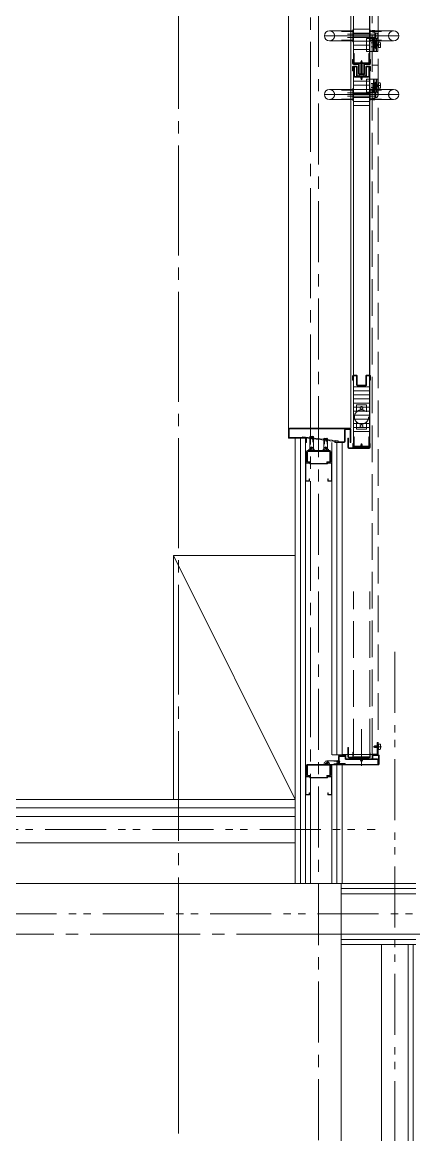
# Model space of a CAD drawing. Units: millimetres at full size, sheet at 1:30. Extents: x -16828 to 149130, y 47892 to 100313.
# Drawn here: x 25501 to 26464, y 58853 to 61589 of the extents above; entities that cross this region are included whole.
import ezdxf

# ---------------------------------------------------------------- set-up
doc = ezdxf.new("R2010")
doc.units = ezdxf.units.MM
doc.header["$LTSCALE"] = 30
for name, pattern in [('CHAIN1', [8, 5, -1, 1, -1]), ('CHAIN2', [12, 9, -1, 1, -1]), ('DASHED3', [4, 3, -1]), ('DOUBLE_CHAIN1', [8.8, 5, -1, 0.6, -0.6, 0.6, -1]), ('LONG_CHAIN', [21, 18, -1, 1, -1])]:
    doc.linetypes.add(name, pattern=pattern)
for name, color, linetype, lineweight in [('0-8', 7, 'Continuous', 15), ('2-0_通芯', 7, 'DOUBLE_CHAIN1', 15), ('2-2_間仕切り芯', 7, 'DOUBLE_CHAIN1', 15), ('2-3_間仕切り', 7, 'Continuous', 15), ('2-A_建具', 7, 'Continuous', 15), ('3-0_AIHO08-壁芯', 7, 'CHAIN2', 15), ('4-4_AIHO14-建築備品', 7, 'Continuous', 15), ('4-5_既存1', 7, 'Continuous', 15)]:
    doc.layers.add(name, color=color, linetype=linetype, lineweight=lineweight)

msp = doc.modelspace()

# ---------------------------------------------------------------- linework, layer by layer
at = {"layer": '0-8', "linetype": 'CHAIN2'}
for p, q in [((25884.96, 65605.86), (25884.96, 56653.83)), ((22788.14, 59345.86), (33684.96, 59345.86))]:
    msp.add_line(p, q, dxfattribs=at)
at = {"layer": '0-8'}
for p, q in [((25284.96, 59470.86), (26284.96, 59470.86)), ((26284.96, 59470.86), (26284.96, 57845.86))]:
    msp.add_line(p, q, dxfattribs=at)
at = {"layer": '2-0_通芯', "linetype": 'LONG_CHAIN'}
msp.add_line((25884.96, 59459.17), (25884.96, 57823.48), dxfattribs=at)
at = {"layer": '2-2_間仕切り芯', "linetype": 'CHAIN1'}
msp.add_line((26229.96, 64749.43), (26229.96, 58589.33), dxfattribs=at)
at = {"layer": '2-2_間仕切り芯'}
for p, q in [((26417.46, 60040.58), (26417.46, 57114.85)), ((24765, 59603.36), (26369.3, 59603.36)), ((15139.23, 59395.86), (32729.96, 59395.86))]:
    msp.add_line(p, q, dxfattribs=at)
at = {"layer": '2-3_間仕切り'}
for p, q in [((26172.46, 60565.86), (26172.46, 59470.86)), ((26184.96, 60565.86), (26184.96, 59470.86)), ((26197.46, 60565.86), (26197.46, 59470.86)), ((26262.46, 60555.86), (26262.46, 59787.36)), ((26274.96, 60555.86), (26274.96, 59787.36)), ((26287.46, 60555.86), (26287.46, 59787.36)), ((26262.46, 59762.36), (26262.46, 59470.86)), ((26274.96, 59762.36), (26274.96, 59470.86)), ((26287.46, 59762.36), (26287.46, 59470.86)), ((25077.96, 59677.86), (26172.46, 59677.86)), ((25098.96, 59656.86), (26172.46, 59656.86)), ((25119.96, 59635.86), (26172.46, 59635.86)), ((25184.96, 59570.86), (26172.46, 59570.86)), ((26284.96, 59470.86), (26468.71, 59470.86)), ((26284.96, 59458.36), (26468.71, 59458.36)), ((26284.96, 59445.86), (26468.71, 59445.86)), ((26284.96, 59345.86), (26468.71, 59345.86)), ((26284.96, 59333.36), (26468.71, 59333.36)), ((26284.96, 59320.86), (26468.71, 59320.86)), ((26384.96, 59320.86), (26384.96, 57745.86)), ((26449.96, 59320.86), (26449.96, 57680.86)), ((26462.46, 59320.86), (26462.46, 57668.36))]:
    msp.add_line(p, q, dxfattribs=at)
at = {"layer": '2-A_建具', "linetype": 'DASHED3'}
for p, q in [((26361.46, 59787.36), (26361.46, 63179.36)), ((26376.46, 63178.86), (26376.46, 59787.86)), ((26368.46, 61568.06), (26361.46, 61568.06)), ((26361.46, 61568.06), (26363.46, 61566.06)), ((26364.96, 61568.86), (26364.96, 61563.68)), ((26368.46, 61568.06), (26366.46, 61566.06)), ((26368.46, 61568.06), (26368.46, 61568.26)), ((26313.96, 61566.76), (26286.09, 61566.76)), ((26313.96, 61544.76), (26286.09, 61544.76)), ((26300.75, 61559.76), (26368.46, 61559.76)), ((26368.46, 61551.76), (26300.75, 61551.76)), ((26347.76, 61549.36), (26347.76, 61517.36)), ((26347.76, 61549.36), (26375.26, 61549.36)), ((26356.96, 61545.26), (26367.46, 61545.26)), ((26356.96, 61544.76), (26384.82, 61544.76)), ((26361.46, 61543.46), (26363.46, 61545.46)), ((26368.46, 61543.46), (26361.46, 61543.46)), ((26363.46, 61566.06), (26363.46, 61563.68)), ((26363.46, 61545.46), (26363.46, 61547.84)), ((26364.76, 61549.36), (26364.76, 61517.36)), ((26367.76, 61540.36), (26364.76, 61540.36)), ((26364.96, 61547.84), (26364.96, 61542.66)), ((26366.46, 61566.06), (26366.46, 61563.68)), ((26366.46, 61545.46), (26366.46, 61547.84)), ((26368.46, 61543.46), (26366.46, 61545.46)), ((26367.76, 61549.36), (26367.76, 61517.36)), ((26367.76, 61541.86), (26368.59, 61541.86)), ((26368.46, 61565.26), (26368.46, 61546.26)), ((26368.46, 61562.76), (26372.12, 61562.76)), ((26368.46, 61548.76), (26372.12, 61548.76)), ((26368.46, 61543.46), (26368.46, 61543.26)), ((26370.46, 61548.76), (26370.46, 61562.76)), ((26372.26, 61549.36), (26372.26, 61517.36)), ((26375.26, 61549.36), (26375.26, 61517.36)), ((26377.26, 61539.36), (26377.76, 61539.86)), ((26381.26, 61539.86), (26377.76, 61539.86)), ((26382.26, 61538.86), (26381.26, 61539.86)), ((26347.76, 61517.36), (26375.26, 61517.36)), ((26367.76, 61538.36), (26358.76, 61538.36)), ((26367.76, 61528.36), (26358.76, 61528.36)), ((26367.76, 61536.36), (26364.76, 61536.36)), ((26367.76, 61530.36), (26364.76, 61530.36)), ((26367.76, 61526.36), (26364.76, 61526.36)), ((26382.26, 61533.36), (26367.26, 61533.36)), ((26367.26, 61531.76), (26367.66, 61531.36)), ((26367.66, 61535.36), (26376.46, 61535.36)), ((26367.66, 61531.36), (26376.46, 61531.36)), ((26367.76, 61534.86), (26368.59, 61534.86)), ((26367.76, 61531.86), (26368.59, 61531.86)), ((26367.76, 61524.86), (26368.59, 61524.86)), ((26377.26, 61538.36), (26376.46, 61538.36)), ((26377.26, 61528.36), (26376.46, 61528.36)), ((26377.26, 61527.36), (26377.26, 61539.36)), ((26377.26, 61527.36), (26377.76, 61526.86)), ((26381.26, 61526.86), (26377.76, 61526.86)), ((26381.26, 61526.86), (26382.26, 61527.86)), ((26382.26, 61527.86), (26382.26, 61538.86)), ((26361.46, 61483.36), (26376.46, 61483.36)), ((26347.76, 61417.36), (26347.76, 61449.36)), ((26347.76, 61449.36), (26375.26, 61449.36)), ((26367.76, 61438.36), (26358.76, 61438.36)), ((26364.76, 61417.36), (26364.76, 61449.36)), ((26367.76, 61440.36), (26364.76, 61440.36)), ((26367.76, 61436.36), (26364.76, 61436.36)), ((26367.76, 61430.36), (26364.76, 61430.36)), ((26367.26, 61434.96), (26367.66, 61435.36)), ((26382.26, 61433.36), (26367.26, 61433.36)), ((26367.66, 61435.36), (26376.46, 61435.36)), ((26367.66, 61431.36), (26376.46, 61431.36)), ((26367.76, 61417.36), (26367.76, 61449.36)), ((26367.76, 61441.86), (26368.59, 61441.86)), ((26367.76, 61434.86), (26368.59, 61434.86)), ((26367.76, 61431.86), (26368.59, 61431.86)), ((26372.26, 61417.36), (26372.26, 61449.36)), ((26375.26, 61417.36), (26375.26, 61449.36)), ((26377.26, 61438.36), (26376.46, 61438.36)), ((26377.26, 61439.36), (26377.76, 61439.86)), ((26377.26, 61439.36), (26377.26, 61427.36)), ((26381.26, 61439.86), (26377.76, 61439.86)), ((26381.26, 61439.86), (26382.26, 61438.86)), ((26382.26, 61438.86), (26382.26, 61427.86)), ((26313.96, 61422.36), (26286.09, 61422.36)), ((26368.46, 61415.36), (26300.75, 61415.36)), ((26300.75, 61407.36), (26368.46, 61407.36)), ((26347.76, 61417.36), (26375.26, 61417.36)), ((26356.96, 61422.36), (26384.82, 61422.36)), ((26356.96, 61421.86), (26367.46, 61421.86)), ((26367.76, 61428.36), (26358.76, 61428.36)), ((26368.46, 61423.66), (26361.46, 61423.66)), ((26361.46, 61423.66), (26363.46, 61421.66)), ((26363.46, 61421.66), (26363.46, 61419.28)), ((26363.46, 61401.06), (26363.46, 61403.44)), ((26367.76, 61426.36), (26364.76, 61426.36)), ((26364.96, 61419.28), (26364.96, 61424.46)), ((26364.96, 61398.26), (26364.96, 61403.44)), ((26368.46, 61423.66), (26366.46, 61421.66)), ((26366.46, 61421.66), (26366.46, 61419.28)), ((26366.46, 61401.06), (26366.46, 61403.44)), ((26367.76, 61424.86), (26368.59, 61424.86)), ((26368.46, 61423.66), (26368.46, 61423.86)), ((26368.46, 61401.86), (26368.46, 61420.86)), ((26368.46, 61418.36), (26372.12, 61418.36)), ((26368.46, 61404.36), (26372.12, 61404.36)), ((26370.46, 61418.36), (26370.46, 61404.36)), ((26377.26, 61428.36), (26376.46, 61428.36)), ((26377.26, 61427.36), (26377.76, 61426.86)), ((26381.26, 61426.86), (26377.76, 61426.86)), ((26382.26, 61427.86), (26381.26, 61426.86)), ((26313.96, 61400.36), (26286.09, 61400.36)), ((26356.96, 61400.86), (26367.46, 61400.86)), ((26356.96, 61400.36), (26384.82, 61400.36)), ((26361.46, 61399.06), (26363.46, 61401.06)), ((26368.46, 61399.06), (26361.46, 61399.06)), ((26368.46, 61399.06), (26366.46, 61401.06)), ((26368.46, 61399.06), (26368.46, 61398.86)), ((26315.06, 60708.86), (26315.06, 60719.26)), ((26323.36, 60719.26), (26315.06, 60719.26)), ((26322.96, 60720.86), (26315.46, 60720.86)), ((26323.36, 60719.26), (26323.36, 60697.26)), ((26347.56, 60719.26), (26347.56, 60697.26)), ((26347.56, 60719.26), (26355.86, 60719.26)), ((26347.96, 60720.86), (26355.46, 60720.86)), ((26355.86, 60708.86), (26355.86, 60719.26)), ((26313.46, 60708.86), (26313.46, 60718.86)), ((26315.06, 60708.86), (26313.46, 60708.86)), ((26316.06, 60692.66), (26354.86, 60692.66)), ((26325.36, 60695.26), (26345.56, 60695.26)), ((26345.96, 60718.86), (26345.96, 60696.86)), ((26347.96, 60648.36), (26322.96, 60648.36)), ((26322.96, 60630.61), (26322.96, 60648.36)), ((26347.96, 60630.61), (26347.96, 60648.36)), ((26322.96, 60588.36), (26322.96, 60606.11)), ((26347.96, 60588.36), (26322.96, 60588.36)), ((26347.96, 60588.36), (26347.96, 60606.11)), ((26190.06, 60569.76), (26277.86, 60559.76)), ((26190.06, 60567.46), (26277.86, 60557.46)), ((26315.46, 59785.76), (26315.46, 60189.11)), ((26355.46, 59785.76), (26355.46, 60189.11)), ((26335.46, 59760.36), (26335.46, 59858.31)), ((26373.66, 59817.36), (26373.66, 59789.6)), ((26375.26, 59817.36), (26373.66, 59817.36)), ((26375.26, 59789.76), (26375.26, 59817.36)), ((26301.86, 59805.36), (26301.86, 59782.86)), ((26314.06, 59793.56), (26314.06, 59784.06)), ((26355.66, 59792.36), (26355.66, 59782.36)), ((26355.66, 59792.36), (26356.86, 59792.36)), ((26356.86, 59792.36), (26356.86, 59782.86)), ((26362.26, 59788.96), (26373.02, 59788.96)), ((26362.26, 59788.96), (26362.26, 59787.36)), ((26384.57, 59807.36), (26364.46, 59807.36)), ((26367.26, 59805.76), (26367.66, 59805.36)), ((26367.66, 59809.36), (26376.46, 59809.36)), ((26367.66, 59805.36), (26376.46, 59805.36)), ((26377.26, 59812.36), (26376.46, 59812.36)), ((26377.26, 59802.36), (26376.46, 59802.36)), ((26377.26, 59813.36), (26377.76, 59813.86)), ((26377.26, 59801.36), (26377.26, 59813.36)), ((26377.26, 59801.36), (26377.76, 59800.86)), ((26381.26, 59813.86), (26377.76, 59813.86)), ((26381.26, 59800.86), (26377.76, 59800.86)), ((26382.26, 59812.86), (26381.26, 59813.86)), ((26381.26, 59800.86), (26382.26, 59801.86)), ((26382.26, 59801.86), (26382.26, 59812.86)), ((26288.46, 59787.86), (26376.66, 59787.86)), ((26303.86, 59781.56), (26354.86, 59781.56)), ((26304.36, 59780.36), (26354.36, 59780.36)), ((26315.26, 59782.76), (26354.86, 59782.76)), ((26372.86, 59787.36), (26362.26, 59787.36))]:
    msp.add_line(p, q, dxfattribs=at)
at = {"layer": '2-A_建具'}
for p, q in [((26315.46, 62421.96), (26315.46, 61487.86)), ((26316.06, 62422.26), (26316.06, 61487.56)), ((26354.86, 62422.26), (26354.86, 61487.56)), ((26355.46, 62421.96), (26355.46, 61487.86)), ((26155.46, 62375.86), (26155.46, 60590.86)), ((26309.46, 62375.86), (26309.46, 60590.86)), ((26313.96, 61568.26), (26256.46, 61568.26)), ((26313.96, 61570.76), (26313.96, 61540.76)), ((26315.46, 61570.76), (26313.96, 61570.76)), ((26315.46, 61570.76), (26315.46, 61540.76)), ((26316.06, 61572.56), (26354.86, 61572.56)), ((26355.46, 61570.76), (26356.96, 61570.76)), ((26355.46, 61570.76), (26355.46, 61540.76)), ((26356.96, 61570.76), (26356.96, 61540.76)), ((26356.96, 61568.26), (26414.46, 61568.26)), ((26243.96, 61555.76), (26426.96, 61555.76)), ((26313.96, 61543.26), (26256.46, 61543.26)), ((26315.46, 61540.76), (26313.96, 61540.76)), ((26316.06, 61562.56), (26354.86, 61562.56)), ((26316.06, 61552.56), (26354.86, 61552.56)), ((26316.06, 61542.56), (26354.86, 61542.56)), ((26355.46, 61540.76), (26356.96, 61540.76)), ((26356.96, 61566.76), (26384.82, 61566.76)), ((26356.96, 61566.26), (26367.46, 61566.26)), ((26356.96, 61543.26), (26414.46, 61543.26)), ((26316.06, 61532.56), (26354.86, 61532.56)), ((26316.06, 61522.56), (26354.86, 61522.56)), ((26317.66, 61512.56), (26316.06, 61512.56)), ((26317.66, 61512.56), (26317.66, 61489.16)), ((26354.86, 61512.56), (26353.26, 61512.56)), ((26313.46, 61497.36), (26313.46, 61487.36)), ((26313.46, 61497.36), (26315.06, 61497.36)), ((26315.46, 61485.36), (26327.96, 61485.36)), ((26316.06, 61487.56), (26354.86, 61487.56)), ((26322.96, 61486.96), (26322.96, 61487.56)), ((26327.96, 61485.36), (26327.96, 61462.36)), ((26337.37, 61492.66), (26333.46, 61491.29)), ((26337.46, 61491.29), (26333.46, 61489.88)), ((26337.46, 61489.88), (26333.46, 61488.47)), ((26337.46, 61488.47), (26333.46, 61487.06)), ((26337.46, 61487.06), (26333.46, 61485.65)), ((26337.46, 61485.64), (26333.46, 61484.23)), ((26336.86, 61493.9), (26333.58, 61492.74)), ((26335.46, 61495.36), (26333.96, 61491.74)), ((26333.96, 61491.74), (26333.96, 61462.09)), ((26336.35, 61495.13), (26334.26, 61494.39)), ((26335.46, 61495.36), (26336.96, 61491.74)), ((26336.96, 61491.74), (26336.96, 61462.09)), ((26342.96, 61485.36), (26342.96, 61462.36)), ((26342.96, 61485.36), (26355.46, 61485.36)), ((26343.36, 61486.96), (26355.86, 61486.96)), ((26347.96, 61486.96), (26347.96, 61487.56)), ((26355.86, 61497.36), (26357.46, 61497.36)), ((26355.86, 61497.36), (26355.86, 61486.96)), ((26357.46, 61497.36), (26357.46, 61487.36)), ((26313.46, 61469.36), (26313.46, 61479.36)), ((26315.06, 61469.36), (26313.46, 61469.36)), ((26315.06, 61469.36), (26315.06, 61479.76)), ((26323.36, 61479.76), (26315.06, 61479.76)), ((26322.96, 61481.36), (26315.46, 61481.36)), ((26315.46, 60544.76), (26315.46, 61478.86)), ((26316.06, 61479.16), (26322.96, 61479.16)), ((26316.06, 61479.16), (26316.06, 60544.46)), ((26316.26, 61456.16), (26316.26, 61479.16)), ((26317.86, 61455.76), (26317.86, 61479.16)), ((26322.96, 61479.76), (26322.96, 61479.16)), ((26323.36, 61479.76), (26323.36, 61457.76)), ((26329.96, 61460.36), (26340.96, 61460.36)), ((26332.46, 61460.59), (26333.96, 61462.09)), ((26332.46, 61460.59), (26338.46, 61460.59)), ((26332.46, 61460.59), (26332.46, 61460.36)), ((26337.46, 61484.23), (26333.46, 61482.82)), ((26337.46, 61482.82), (26333.46, 61481.41)), ((26337.46, 61481.41), (26333.46, 61480)), ((26337.46, 61480), (26333.46, 61478.59)), ((26337.46, 61478.59), (26333.46, 61477.18)), ((26337.46, 61477.18), (26333.46, 61475.77)), ((26337.46, 61475.77), (26333.46, 61474.36)), ((26337.46, 61474.36), (26333.46, 61472.95)), ((26337.46, 61472.95), (26333.46, 61471.54)), ((26337.46, 61471.54), (26333.46, 61470.13)), ((26337.46, 61470.13), (26333.46, 61468.72)), ((26337.46, 61468.72), (26333.46, 61467.31)), ((26337.46, 61467.31), (26333.46, 61465.9)), ((26337.46, 61465.9), (26333.46, 61464.49)), ((26337.46, 61464.49), (26333.46, 61463.08)), ((26333.96, 61462.09), (26336.96, 61462.09)), ((26338.46, 61460.59), (26336.96, 61462.09)), ((26338.46, 61460.59), (26338.46, 61460.36)), ((26340.96, 61460.36), (26340.96, 61457.36)), ((26341.36, 61484.96), (26341.36, 61461.96)), ((26345.96, 61479.36), (26345.96, 61457.36)), ((26347.56, 61479.76), (26347.56, 61457.76)), ((26347.56, 61479.76), (26355.86, 61479.76)), ((26347.96, 61481.36), (26355.46, 61481.36)), ((26353.06, 61455.76), (26353.06, 61479.16)), ((26354.66, 61456.16), (26354.66, 61479.16)), ((26354.86, 60544.46), (26354.86, 61479.16)), ((26355.46, 60544.76), (26355.46, 61478.86)), ((26355.86, 61469.36), (26355.86, 61479.76)), ((26316.06, 61444.16), (26354.86, 61444.16)), ((26316.06, 61434.16), (26354.86, 61434.16)), ((26317.86, 61455.76), (26353.06, 61455.76)), ((26352.66, 61454.16), (26318.26, 61454.16)), ((26329.96, 61457.36), (26340.96, 61457.36)), ((26332.46, 61457.14), (26332.46, 61457.36)), ((26338.46, 61457.14), (26332.46, 61457.14)), ((26332.46, 61457.14), (26333.96, 61455.64)), ((26333.04, 61454.27), (26334.59, 61451.52)), ((26333.46, 61454.26), (26337.46, 61455.67)), ((26333.46, 61452.85), (26337.46, 61454.26)), ((26333.46, 61451.44), (26337.46, 61452.85)), ((26333.55, 61450.06), (26337.46, 61451.44)), ((26333.92, 61455.76), (26337, 61455.76)), ((26333.96, 61450.98), (26333.96, 61455.64)), ((26336.96, 61455.64), (26333.96, 61455.64)), ((26335.46, 61447.36), (26333.96, 61450.98)), ((26334.06, 61448.83), (26337.34, 61449.98)), ((26334.57, 61447.6), (26336.66, 61448.33)), ((26335.46, 61447.36), (26336.96, 61450.98)), ((26337.88, 61454.27), (26336.33, 61451.52)), ((26338.46, 61457.14), (26336.96, 61455.64)), ((26336.96, 61450.98), (26336.96, 61455.64)), ((26338.46, 61457.14), (26338.46, 61457.36)), ((26426.96, 61411.36), (26243.96, 61411.36)), ((26313.96, 61423.86), (26256.46, 61423.86)), ((26313.96, 61396.36), (26313.96, 61426.36)), ((26315.46, 61426.36), (26313.96, 61426.36)), ((26315.46, 61396.36), (26315.46, 61426.36)), ((26316.06, 61424.16), (26354.86, 61424.16)), ((26316.06, 61414.16), (26354.86, 61414.16)), ((26316.06, 61404.16), (26354.86, 61404.16)), ((26355.46, 61426.36), (26356.96, 61426.36)), ((26355.46, 61396.36), (26355.46, 61426.36)), ((26356.96, 61396.36), (26356.96, 61426.36)), ((26356.96, 61423.86), (26414.46, 61423.86)), ((26313.96, 61398.86), (26256.46, 61398.86)), ((26315.46, 61396.36), (26313.96, 61396.36)), ((26316.06, 61394.16), (26354.86, 61394.16)), ((26316.06, 61384.16), (26354.86, 61384.16)), ((26355.46, 61396.36), (26356.96, 61396.36)), ((26356.96, 61398.86), (26414.46, 61398.86)), ((26316.06, 60682.66), (26354.86, 60682.66)), ((26316.06, 60672.66), (26354.86, 60672.66)), ((26316.06, 60662.66), (26354.86, 60662.66)), ((26316.06, 60652.66), (26354.86, 60652.66)), ((26316.06, 60642.66), (26354.86, 60642.66)), ((26316.06, 60632.66), (26354.86, 60632.66)), ((26316.06, 60622.66), (26354.86, 60622.66)), ((26316.06, 60612.66), (26354.86, 60612.66)), ((26155.46, 60588.46), (26155.46, 60568.26)), ((26307.86, 60589.26), (26157.06, 60589.26)), ((26157.06, 60589.26), (26157.06, 60567.46)), ((26306.76, 60590.86), (26157.86, 60590.86)), ((26293.36, 60586.56), (26293.36, 60557.46)), ((26294.96, 60558.26), (26294.96, 60587.66)), ((26307.86, 60587.66), (26294.96, 60587.66)), ((26307.86, 60589.26), (26307.86, 60555.86)), ((26309.46, 60588.16), (26309.46, 60555.86)), ((26316.06, 60602.66), (26354.86, 60602.66)), ((26316.06, 60592.66), (26354.86, 60592.66)), ((26316.06, 60582.66), (26354.86, 60582.66)), ((26197.56, 60567.46), (26157.06, 60567.46)), ((26157.86, 60565.86), (26198.46, 60565.86)), ((26190.06, 60569.76), (26190.06, 60567.46)), ((26198.46, 60565.86), (26198.46, 60555.86)), ((26200.06, 60555.86), (26198.46, 60555.86)), ((26200.06, 60564.96), (26200.06, 60555.86)), ((26207.96, 60569.36), (26207.96, 60540.36)), ((26208.96, 60568.21), (26208.96, 60556.66)), ((26210.46, 60567.87), (26210.46, 60563.1)), ((26214.46, 60570.85), (26214.46, 60563.1)), ((26215.96, 60570.52), (26215.96, 60556.66)), ((26216.96, 60569.36), (26216.96, 60540.36)), ((26242.96, 60564.36), (26242.96, 60540.36)), ((26243.96, 60565.52), (26243.96, 60551.66)), ((26245.46, 60565.85), (26245.46, 60558.1)), ((26249.46, 60562.87), (26249.46, 60558.1)), ((26250.96, 60563.21), (26250.96, 60551.66)), ((26251.96, 60564.36), (26251.96, 60540.36)), ((26269.96, 60557.46), (26293.36, 60557.46)), ((26269.96, 60557.46), (26269.96, 60555.86)), ((26292.56, 60555.86), (26269.96, 60555.86)), ((26277.86, 60557.46), (26277.86, 60559.76)), ((26301.86, 60565.86), (26301.86, 60543.36)), ((26309.46, 60555.86), (26307.86, 60555.86)), ((26317.66, 60569.86), (26316.06, 60569.86)), ((26317.66, 60569.86), (26317.66, 60546.46)), ((26353.26, 60569.86), (26353.26, 60546.46)), ((26354.86, 60569.86), (26353.26, 60569.86)), ((26199.96, 60533.46), (26199.96, 60508.26)), ((26202.26, 60533.56), (26202.26, 60508.16)), ((26257.66, 60533.56), (26202.26, 60533.56)), ((26257.56, 60535.86), (26202.36, 60535.86)), ((26208.36, 60538.5), (26214.33, 60544.46)), ((26209.59, 60536.89), (26215.93, 60543.23)), ((26250.33, 60536.89), (26243.99, 60543.23)), ((26251.55, 60538.5), (26245.59, 60544.46)), ((26257.66, 60533.56), (26257.66, 60508.16)), ((26259.96, 60533.46), (26259.96, 60508.26)), ((26303.86, 60542.06), (26355.66, 60542.06)), ((26304.36, 60540.86), (26354.36, 60540.86)), ((26314.06, 60544.56), (26314.06, 60552.86)), ((26314.06, 60552.86), (26315.26, 60552.86)), ((26315.26, 60543.26), (26315.26, 60552.86)), ((26315.26, 60543.26), (26355.66, 60543.26)), ((26316.06, 60544.46), (26322.96, 60544.46)), ((26316.36, 60543.86), (26322.96, 60543.86)), ((26353.26, 60546.46), (26317.66, 60546.46)), ((26351.86, 60544.86), (26319.06, 60544.86)), ((26322.96, 60543.86), (26322.96, 60544.46)), ((26331.46, 60541.16), (26333.96, 60543.66)), ((26331.46, 60541.16), (26339.46, 60541.16)), ((26331.46, 60541.16), (26331.46, 60540.86)), ((26331.46, 60540.86), (26339.46, 60540.86)), ((26332.47, 60542.06), (26333.31, 60542.86)), ((26333.31, 60542.86), (26337.61, 60542.86)), ((26337.46, 60549.89), (26333.46, 60548.48)), ((26337.46, 60548.48), (26333.46, 60547.07)), ((26337.46, 60547.07), (26333.46, 60545.66)), ((26337.46, 60545.66), (26333.46, 60544.25)), ((26336.94, 60551.12), (26333.72, 60549.98)), ((26335.46, 60552.86), (26333.96, 60549.24)), ((26333.96, 60549.24), (26333.96, 60543.66)), ((26333.96, 60543.66), (26336.96, 60543.66)), ((26336.32, 60552.31), (26334.05, 60551.51)), ((26335.46, 60552.86), (26336.96, 60549.24)), ((26336.96, 60549.24), (26336.96, 60543.66)), ((26339.46, 60541.16), (26336.96, 60543.66)), ((26338.45, 60542.06), (26337.61, 60542.86)), ((26339.46, 60541.16), (26339.46, 60540.86)), ((26347.96, 60543.86), (26354.56, 60543.86)), ((26355.66, 60552.86), (26355.66, 60542.06)), ((26355.66, 60552.86), (26356.86, 60552.86)), ((26356.86, 60552.86), (26356.86, 60543.36)), ((26197.46, 60504.66), (26197.46, 60462.06)), ((26198.26, 60505.06), (26198.26, 60461.66)), ((26207.13, 60505.06), (26198.26, 60505.06)), ((26209.96, 60505.86), (26198.66, 60505.86)), ((26209.96, 60508.16), (26202.26, 60508.16)), ((26207.13, 60505.06), (26209.13, 60503.06)), ((26207.81, 60505.51), (26209.46, 60503.86)), ((26250.79, 60503.06), (26209.13, 60503.06)), ((26250.46, 60503.86), (26209.46, 60503.86)), ((26209.96, 60508.16), (26209.96, 60505.86)), ((26249.96, 60508.16), (26249.96, 60505.86)), ((26257.66, 60508.16), (26249.96, 60508.16)), ((26261.26, 60505.86), (26249.96, 60505.86)), ((26250.46, 60503.86), (26252.11, 60505.51)), ((26250.79, 60503.06), (26252.79, 60505.06)), ((26261.66, 60505.06), (26252.79, 60505.06)), ((26261.66, 60505.06), (26261.66, 60461.66)), ((26262.46, 60504.66), (26262.46, 60462.06)), ((26206.66, 60461.66), (26198.26, 60461.66)), ((26198.66, 60460.86), (26206.26, 60460.86)), ((26206.66, 60465.86), (26206.66, 60461.66)), ((26206.66, 60465.86), (26207.46, 60465.86)), ((26207.46, 60465.86), (26207.46, 60462.06)), ((26252.46, 60465.86), (26252.46, 60462.06)), ((26252.46, 60465.86), (26253.26, 60465.86)), ((26253.26, 60465.86), (26253.26, 60461.66)), ((26261.66, 60461.66), (26253.26, 60461.66)), ((26253.66, 60460.86), (26261.26, 60460.86)), ((26199.96, 59761.56), (26199.96, 59736.36)), ((26257.56, 59763.96), (26202.36, 59763.96)), ((26246.49, 59765.59), (26252.83, 59771.93)), ((26248.09, 59764.37), (26254.05, 59770.33)), ((26280.36, 59772.96), (26249.96, 59772.96)), ((26280.36, 59763.96), (26249.96, 59763.96)), ((26257.66, 59761.66), (26257.66, 59736.26)), ((26259.96, 59761.56), (26259.96, 59736.36)), ((26263.46, 59787.36), (26294.86, 59787.36)), ((26376.66, 59762.36), (26263.46, 59762.36)), ((26281.51, 59771.96), (26267.66, 59771.96)), ((26279.2, 59764.96), (26267.66, 59764.96)), ((26281.85, 59770.46), (26274.1, 59770.46)), ((26278.87, 59766.46), (26274.1, 59766.46)), ((26278.46, 59785.76), (26278.46, 59787.36)), ((26278.46, 59767.46), (26278.46, 59782.26)), ((26278.46, 59763.96), (26278.46, 59762.36)), ((26278.46, 59763.96), (26376.86, 59763.96)), ((26280.76, 59766.26), (26280.76, 59783.46)), ((26280.76, 59783.46), (26294.86, 59783.46)), ((26280.76, 59766.26), (26294.86, 59766.26)), ((26294.86, 59785.76), (26294.86, 59783.46)), ((26294.86, 59763.96), (26294.86, 59766.26)), ((26296.46, 59785.56), (26296.46, 59777.36)), ((26296.46, 59777.36), (26375.06, 59777.36)), ((26296.66, 59775.76), (26375.26, 59775.76)), ((26329.96, 59780.36), (26329.96, 59777.36)), ((26329.96, 59777.36), (26340.96, 59777.36)), ((26333.04, 59774.27), (26334.59, 59771.52)), ((26333.92, 59775.76), (26337, 59775.76)), ((26337.88, 59774.27), (26336.33, 59771.52)), ((26340.96, 59780.36), (26340.96, 59777.36)), ((26361.46, 59785.56), (26361.46, 59777.36)), ((26363.06, 59785.76), (26363.06, 59777.36)), ((26363.26, 59787.36), (26376.66, 59787.36)), ((26375.26, 59775.76), (26375.26, 59765.36)), ((26376.86, 59765.36), (26375.26, 59765.36)), ((26378.46, 59785.56), (26378.46, 59764.16)), ((26209.96, 59736.26), (26202.26, 59736.26)), ((26249.96, 59736.26), (26249.96, 59733.96)), ((26257.66, 59736.26), (26249.96, 59736.26)), ((26261.26, 59733.96), (26249.96, 59733.96)), ((26197.46, 59732.76), (26197.46, 59690.16)), ((26207.13, 59733.16), (26209.13, 59731.16)), ((26207.81, 59733.61), (26209.46, 59731.96)), ((26250.79, 59731.16), (26209.13, 59731.16)), ((26250.46, 59731.96), (26209.46, 59731.96)), ((26250.46, 59731.96), (26252.11, 59733.61)), ((26250.79, 59731.16), (26252.79, 59733.16)), ((26261.66, 59733.16), (26252.79, 59733.16)), ((26261.66, 59733.16), (26261.66, 59689.76)), ((26262.46, 59732.76), (26262.46, 59690.16)), ((26206.66, 59689.76), (26198.26, 59689.76)), ((26198.66, 59688.96), (26206.26, 59688.96)), ((26206.66, 59693.96), (26206.66, 59689.76)), ((26252.46, 59693.96), (26252.46, 59690.16)), ((26261.66, 59689.76), (26253.26, 59689.76)), ((26253.66, 59688.96), (26261.26, 59688.96))]:
    msp.add_line(p, q, dxfattribs=at)
for points in [[(26353.26, 61512.56), (26353.26, 61489.16), (26317.66, 61489.16)], [(26315.06, 61497.36), (26315.06, 61486.96), (26327.56, 61486.96)], [(26324.96, 61479.36), (26324.96, 61457.36), (26345.96, 61457.36)], [(26329.56, 61484.96), (26329.56, 61461.96), (26341.36, 61461.96)], [(26340.96, 61460.36), (26329.96, 61460.36), (26329.96, 61457.36)], [(26347.96, 61479.76), (26347.96, 61479.16), (26354.86, 61479.16)], [(26355.86, 61469.36), (26357.46, 61469.36), (26357.46, 61479.36)], [(26301.86, 60565.86), (26303.06, 60565.86), (26303.06, 60542.86)], [(26347.96, 60543.86), (26347.96, 60544.46), (26354.86, 60544.46)], [(26257.66, 59761.66), (26202.26, 59761.66), (26202.26, 59736.26)], [(26278.46, 59785.76), (26294.86, 59785.76), (26294.86, 59777.56)], [(26363.06, 59785.76), (26376.86, 59785.76), (26376.86, 59763.96)], [(26209.96, 59736.26), (26209.96, 59733.96), (26198.66, 59733.96)], [(26207.13, 59733.16), (26198.26, 59733.16), (26198.26, 59689.76)], [(26206.66, 59693.96), (26207.46, 59693.96), (26207.46, 59690.16)], [(26252.46, 59693.96), (26253.26, 59693.96), (26253.26, 59689.76)]]:
    msp.add_lwpolyline(points, dxfattribs=at)
at = {"layer": '2-A_建具', "linetype": 'DASHED3'}
for points in [[(26367.26, 61531.76), (26367.26, 61534.96), (26367.66, 61535.36)], [(26367.26, 61434.96), (26367.26, 61431.76), (26367.66, 61431.36)], [(26324.96, 60718.86), (26324.96, 60696.86), (26345.96, 60696.86)], [(26355.86, 60708.86), (26357.46, 60708.86), (26357.46, 60718.86)], [(26301.86, 59805.36), (26303.06, 59805.36), (26303.06, 59782.36)], [(26314.06, 59793.56), (26315.26, 59793.56), (26315.26, 59782.76)], [(26367.26, 59805.76), (26367.26, 59808.96), (26367.66, 59809.36)]]:
    msp.add_lwpolyline(points, dxfattribs=at)
for centre, radius in [((26335.46, 60640.86), 3.25), ((26335.46, 60618.36), 17.5), ((26335.46, 60595.86), 3.25)]:
    msp.add_circle(centre, radius, dxfattribs=at)
at = {"layer": '2-A_建具'}
for centre in [(26212.46, 60540.36), (26247.46, 60540.36), (26249.96, 59768.46)]:
    msp.add_circle(centre, 4.5, dxfattribs=at)
for centre, radius, start, end in [((26256.46, 61555.76), 12.5, 90, 270), ((26414.46, 61555.76), 12.5, 90, 270), ((26414.46, 61555.76), 12.5, 270, 90), ((26315.46, 61487.36), 2, 180, 270), ((26316.36, 61487.86), 0.9, 180, 270), ((26319.06, 61490.56), 3, 180, 270), ((26327.56, 61484.96), 2, 0, 90), ((26343.36, 61484.96), 2, 90, 180), ((26351.86, 61490.56), 3, 270, 0), ((26354.56, 61487.86), 0.9, 270, 0), ((26355.46, 61487.36), 2, 270, 0), ((26315.46, 61479.36), 2, 90, 180), ((26316.36, 61478.86), 0.9, 90, 180), ((26322.96, 61479.36), 2, 0, 90), ((26325.36, 61457.76), 2, 180, 270), ((26329.96, 61462.36), 2, 180, 270), ((26340.96, 61462.36), 2, 270, 0), ((26345.56, 61457.76), 2, 270, 0), ((26347.96, 61479.36), 2, 90, 180), ((26354.56, 61478.86), 0.9, 0, 90), ((26355.46, 61479.36), 2, 0, 90), ((26318.26, 61456.16), 2, 180, 270), ((26333.92, 61454.76), 1, 90, 209.2639), ((26335.46, 61452.01), 1, 209.2639, 330.7361), ((26337, 61454.76), 1, 330.7361, 90), ((26352.66, 61456.16), 2, 270, 0), ((26256.46, 61411.36), 12.5, 90, 270), ((26414.46, 61411.36), 12.5, 270, 90), ((26157.86, 60588.46), 2.4, 90, 180), ((26296.06, 60586.56), 2.7, 90, 180), ((26306.76, 60588.16), 2.7, 0, 90), ((26157.86, 60568.26), 2.4, 180, 270), ((26197.56, 60564.96), 2.5, 0, 90), ((26207.96, 60567.46), 1, 180, 334.15807), ((26210.21, 60568.42), 2.44, 22.61986, 157.38014), ((26210.21, 60570.3), 2.44, 202.61986, 337.38014), ((26209.76, 60567.46), 1, 180, 334.15807), ((26211.56, 60567.46), 1, 180, 334.15807), ((26213.36, 60567.46), 1, 180, 334.15807), ((26214.71, 60568.42), 2.44, 22.61986, 157.38014), ((26215.16, 60567.46), 1, 180, 334.15807), ((26216.96, 60567.46), 1, 180, 0), ((26242.96, 60562.46), 1, 180, 0), ((26245.21, 60563.42), 2.44, 22.61986, 157.38014), ((26244.76, 60562.46), 1, 205.84193, 0), ((26246.56, 60562.46), 1, 205.84193, 0), ((26249.71, 60563.42), 2.44, 22.61986, 157.38014), ((26249.71, 60565.3), 2.44, 202.61986, 337.38014), ((26248.36, 60562.46), 1, 205.84193, 0), ((26250.16, 60562.46), 1, 205.84193, 0), ((26251.96, 60562.46), 1, 205.84193, 0), ((26292.56, 60558.26), 2.4, 270, 0), ((26202.36, 60533.46), 2.4, 90, 180), ((26209, 60536.43), 4.02, 104.9838, 188.17994), ((26215.92, 60536.43), 4.02, 351.82006, 75.0162), ((26244, 60536.43), 4.02, 104.9838, 188.17994), ((26250.92, 60536.43), 4.02, 351.82006, 75.0162), ((26257.56, 60533.46), 2.4, 0, 90), ((26304.36, 60543.36), 2.5, 180, 270), ((26303.86, 60542.86), 0.8, 180, 270), ((26316.56, 60544.56), 2.5, 180, 270), ((26316.36, 60544.76), 0.9, 180, 270), ((26319.06, 60547.86), 3, 180, 270), ((26351.86, 60547.86), 3, 270, 0), ((26354.36, 60543.36), 2.5, 270, 0), ((26354.56, 60544.76), 0.9, 270, 0), ((26198.66, 60504.66), 1.2, 90, 180), ((26202.36, 60508.26), 2.4, 180, 270), ((26206.96, 60504.66), 1.2, 45, 90), ((26252.96, 60504.66), 1.2, 90, 135), ((26257.56, 60508.26), 2.4, 270, 0), ((26261.26, 60504.66), 1.2, 0, 90), ((26198.66, 60462.06), 1.2, 180, 270), ((26206.26, 60462.06), 1.2, 270, 0), ((26253.66, 60462.06), 1.2, 180, 270), ((26261.26, 60462.06), 1.2, 270, 0), ((26202.36, 59761.56), 2.4, 90, 180), ((26246.5, 59764.53), 4.02, 104.9838, 188.17994), ((26253.42, 59764.53), 4.02, 351.82006, 75.0162), ((26257.56, 59761.56), 2.4, 0, 90), ((26278.46, 59772.96), 1, 90, 270), ((26278.46, 59771.16), 1, 115.84193, 270), ((26278.46, 59769.36), 1, 115.84193, 270), ((26278.46, 59767.56), 1, 115.84193, 270), ((26278.46, 59765.76), 1, 115.84193, 270), ((26278.46, 59763.96), 1, 115.84193, 270), ((26281.96, 59782.26), 3.5, 90, 180), ((26281.96, 59767.46), 3.5, 180, 270), ((26281.3, 59766.21), 2.44, 112.61986, 247.38014), ((26279.42, 59770.71), 2.44, 292.61986, 67.38014), ((26279.42, 59766.21), 2.44, 292.61986, 67.38014), ((26294.66, 59785.56), 1.8, 0, 90), ((26296.66, 59777.56), 1.8, 180, 270), ((26333.92, 59774.76), 1, 90, 209.2639), ((26335.46, 59772.01), 1, 209.2639, 330.7361), ((26337, 59774.76), 1, 330.7361, 90), ((26363.26, 59785.56), 1.8, 90, 180), ((26375.06, 59775.56), 1.8, 0, 90), ((26376.66, 59785.56), 1.8, 0, 90), ((26376.66, 59764.16), 1.8, 270, 0), ((26198.66, 59732.76), 1.2, 90, 180), ((26202.36, 59736.36), 2.4, 180, 270), ((26206.96, 59732.76), 1.2, 45, 90), ((26252.96, 59732.76), 1.2, 90, 135), ((26257.56, 59736.36), 2.4, 270, 0), ((26261.26, 59732.76), 1.2, 0, 90), ((26198.66, 59690.16), 1.2, 180, 270), ((26206.26, 59690.16), 1.2, 270, 0), ((26253.66, 59690.16), 1.2, 180, 270), ((26261.26, 59690.16), 1.2, 270, 0)]:
    msp.add_arc(centre, radius, start, end, dxfattribs=at)
at = {"layer": '2-A_建具', "linetype": 'DASHED3'}
for centre, radius, start, end in [((26256.46, 61555.76), 12.5, 270, 90), ((26364.96, 61558.35), 10.51, 70.54484, 109.45516), ((26364.96, 61553.17), 10.51, 250.54484, 289.45516), ((26367.46, 61565.26), 1, 0, 90), ((26367.46, 61546.26), 1, 270, 0), ((26368.59, 61540.36), 1.5, 15.46601, 90), ((26361.36, 61538.36), 9, 344.53399, 15.46601), ((26372.12, 61559.76), 3, 15.46601, 90), ((26372.12, 61551.76), 3, 270, 344.53399), ((26357.66, 61555.76), 18, 344.53399, 15.46601), ((26368.59, 61536.36), 1.5, 270, 344.53399), ((26368.59, 61530.36), 1.5, 15.46601, 90), ((26368.59, 61526.36), 1.5, 270, 344.53399), ((26361.36, 61528.36), 9, 344.53399, 15.46601), ((26368.59, 61440.36), 1.5, 15.46601, 90), ((26368.59, 61436.36), 1.5, 270, 344.53399), ((26368.59, 61430.36), 1.5, 15.46601, 90), ((26361.36, 61438.36), 9, 344.53399, 15.46601), ((26361.36, 61428.36), 9, 344.53399, 15.46601), ((26256.46, 61411.36), 12.5, 270, 90), ((26364.96, 61413.95), 10.51, 70.54484, 109.45516), ((26367.46, 61420.86), 1, 0, 90), ((26368.59, 61426.36), 1.5, 270, 344.53399), ((26372.12, 61415.36), 3, 15.46601, 90), ((26372.12, 61407.36), 3, 270, 344.53399), ((26357.66, 61411.36), 18, 344.53399, 15.46601), ((26414.46, 61411.36), 12.5, 90, 270), ((26364.96, 61408.77), 10.51, 250.54484, 289.45516), ((26367.46, 61401.86), 1, 270, 0), ((26315.46, 60718.86), 2, 90, 180), ((26322.96, 60718.86), 2, 0, 90), ((26347.96, 60718.86), 2, 90, 180), ((26355.46, 60718.86), 2, 0, 90), ((26325.36, 60697.26), 2, 180, 270), ((26345.56, 60697.26), 2, 270, 0), ((26372.86, 59789.76), 2.4, 270, 0), ((26373.02, 59789.6), 0.64, 270, 0), ((26304.36, 59782.86), 2.5, 180, 270), ((26303.86, 59782.36), 0.8, 180, 270), ((26316.56, 59784.06), 2.5, 180, 270), ((26354.36, 59782.86), 2.5, 270, 0), ((26354.86, 59782.36), 0.8, 270, 0)]:
    msp.add_arc(centre, radius, start, end, dxfattribs=at)
at = {"layer": '3-0_AIHO08-壁芯'}
msp.add_line((26209.96, 59470.86), (26209.96, 63545.86), dxfattribs=at)
at = {"layer": '4-4_AIHO14-建築備品'}
msp.add_line((25872.46, 60277.86), (26172.46, 59677.86), dxfattribs=at)
msp.add_lwpolyline([(25872.46, 60277.86), (25872.46, 59677.86), (26172.46, 59677.86), (26172.46, 60277.86)], close=True, dxfattribs=at)
at = {"layer": '4-5_既存1'}
for p, q in [((25284.96, 59470.86), (26284.96, 59470.86)), ((26284.96, 59470.86), (26284.96, 57845.86))]:
    msp.add_line(p, q, dxfattribs=at)

doc.saveas('drawing.dxf')
